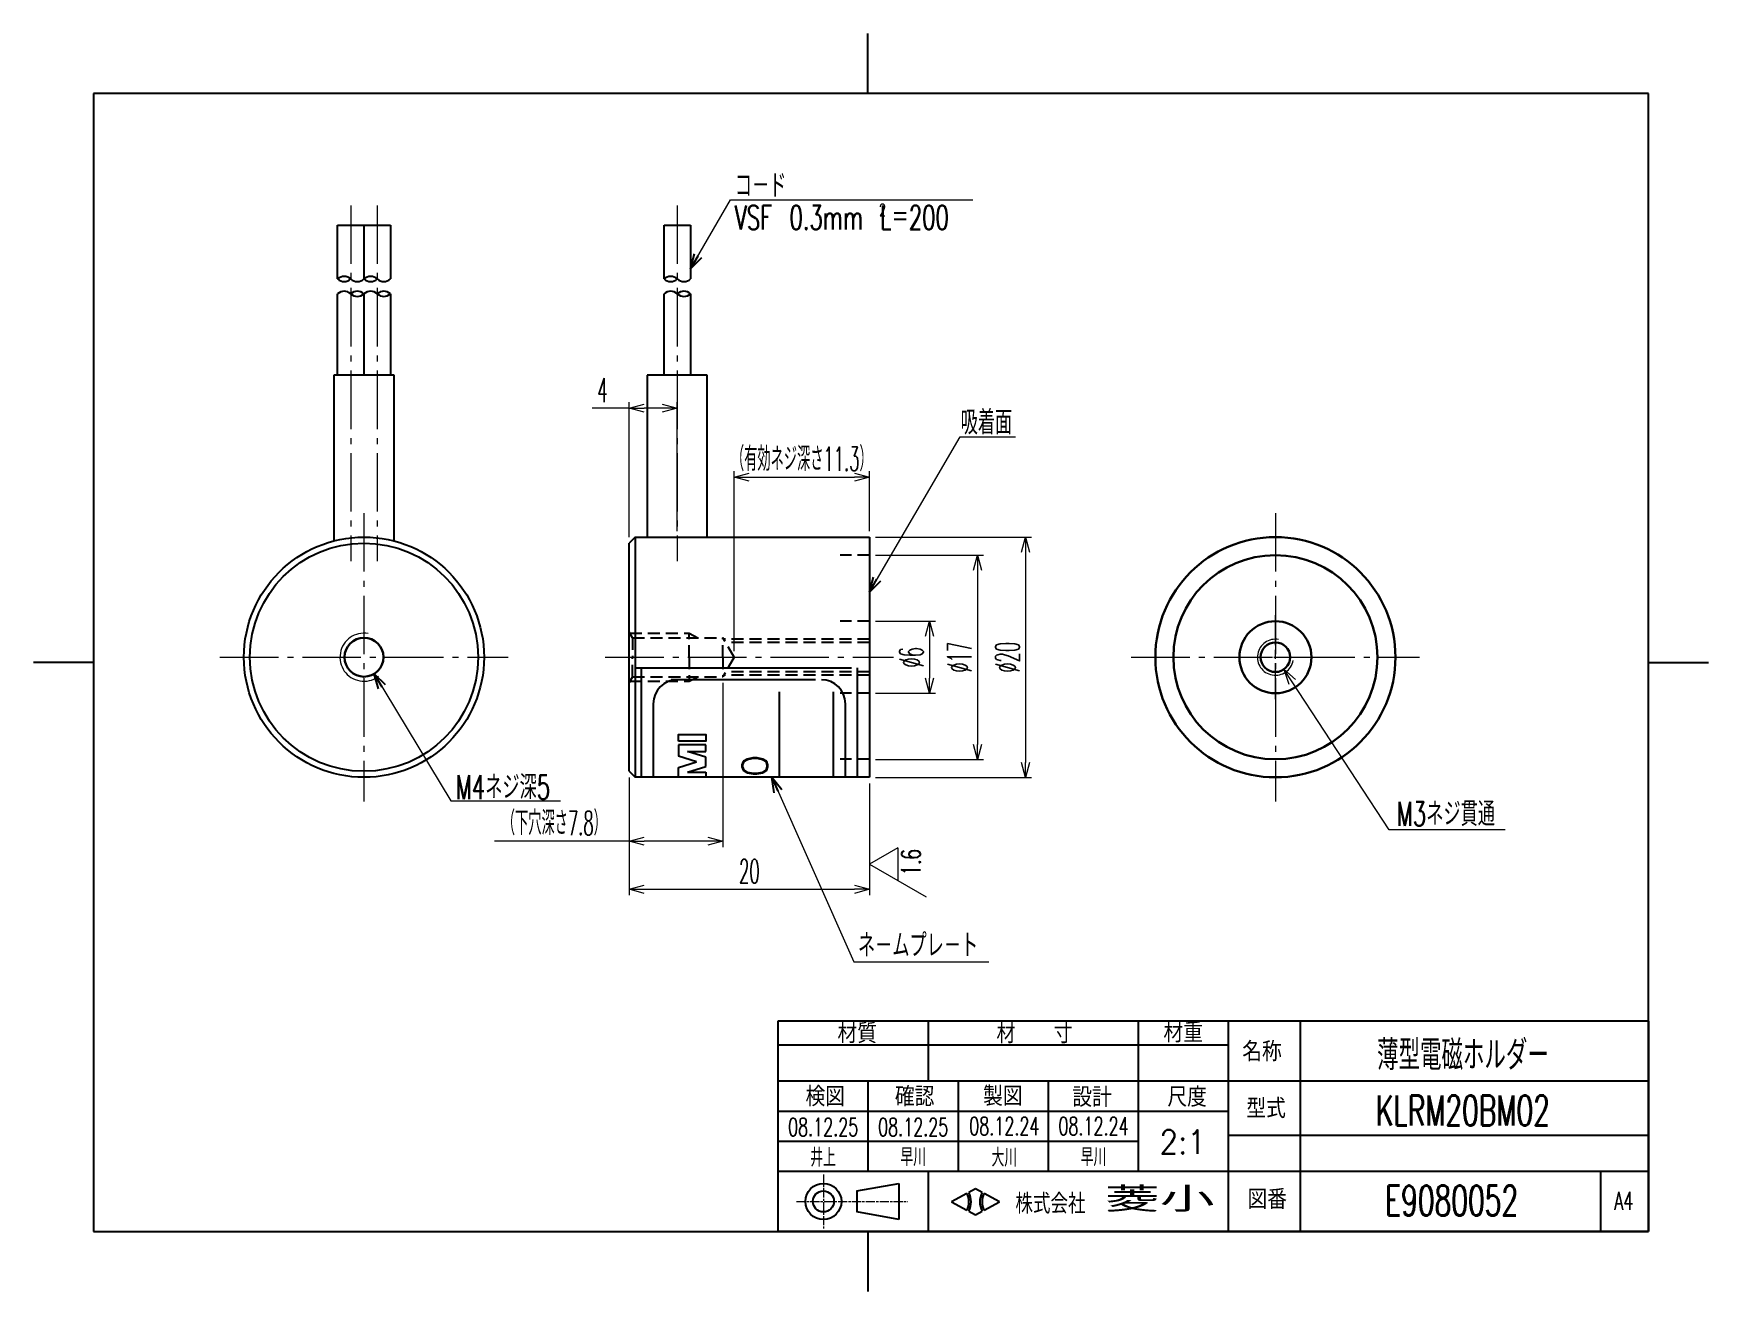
# Model space of a CAD drawing. Header units: millimetres. Extents: x -134 to 5, y -5 to 100.
import ezdxf
from ezdxf.enums import TextEntityAlignment as Align

# ---------------------------------------------------------------- set-up
doc = ezdxf.new("R2010")
doc.units = ezdxf.units.MM
doc.header["$LTSCALE"] = 0.5
for name, pattern in [('ACISOTGL', [3, 2, -1]), ('AM_ISO08W050x2', [9, 6, -0.75, 1.5, -0.75]), ('gen7', [13.75, 9.75, -1.5, 1, -1.5]), ('PHANTOM2', [31.75, 15.875, -3.175, 3.175, -3.175, 3.175, -3.175])]:
    doc.linetypes.add(name, pattern=pattern)
for name, color, linetype, lineweight in [('AM_0', 7, 'Continuous', 30), ('AM_4', 5, 'PHANTOM2', 15), ('AM_5', 3, 'Continuous', 15), ('AM_7', 4, 'gen7', 13)]:
    doc.layers.add(name, color=color, linetype=linetype, lineweight=lineweight)
for name, color, linetype in [('DIM', 3, 'Continuous'), ('RAHM2', 1, 'Continuous'), ('RAHM5', 7, 'Continuous')]:
    doc.layers.add(name, color=color, linetype=linetype)
doc.styles.add('ACJISGDT', font='romans.shx', dxfattribs={"width": 0.65, "bigfont": 'extfont.shx'})
doc.styles.add('ACJISTS', font='romans.shx', dxfattribs={"width": 0.65, "bigfont": 'bigfont.shx'})
doc.styles.add('KANJI', font='TXT', dxfattribs={"width": 0.7, "bigfont": 'extfont.shx'})
doc.styles.get("Standard").update_dxf_attribs({"font": 'romans.shx', "width": 0.5, "bigfont": 'bigfont.shx'})
doc.styles.add('STYLE2', font='romans.shx', dxfattribs={"width": 2, "bigfont": 'extfont.shx'})
doc.dimstyles.new('AM_JIS$0', dxfattribs={"dimtxt": 4, "dimasz": 2.5, "dimexe": 1, "dimexo": 1, "dimgap": 1, "dimtad": 3, "dimdsep": 46, "dimtxsty": 'STANDARD', "dimblk": 'OPEN30', "dimcen": 0, "dimclrd": 3, "dimclre": 3, "dimclrt": 2, "dimadec": 0, "dimazin": 2, "dimtp": 0.1, "dimtm": 0.1, "dimtfac": 0.71, "dimtmove": 0, "dimatfit": 3, "dimldrblk": 'OPEN30', "dimfxl": 1, "dimlwd": 15, "dimlwe": 15, "dimarcsym": 0})
doc.dimstyles.new('AM_JIS$7', dxfattribs={"dimtxt": 4, "dimasz": 2.5, "dimexe": 1, "dimexo": 1, "dimgap": 0, "dimtad": 3, "dimdsep": 46, "dimtxsty": 'ACJISTS', "dimblk": 'OPEN30', "dimcen": 0, "dimclrd": 3, "dimclre": 3, "dimclrt": 2, "dimadec": 0, "dimazin": 2, "dimtp": 0.1, "dimtm": 0.1, "dimtfac": 0.71, "dimtmove": 0, "dimatfit": 3, "dimldrblk": 'OPEN30', "dimfxl": 1, "dimlwd": 15, "dimlwe": 15, "dimarcsym": 0})

# ---------------------------------------------------------------- blocks, each defined once
blk = doc.blocks.new('HISHIKO_A4')
at = {"layer": 'RAHM2'}
for p, q in [((100, 260.5, 5), (100, 270.5, 5)), ((194.75, 260.5, 5), (5.25, 260.5, 5)), ((5.25, 260.5, 5), (5.25, 1.5, 5)), ((194.75, 1.5, 5), (194.75, 260.5, 5)), ((5.25, 131.5, 5), (-4.75, 131.5, 5)), ((194.75, 131.5, 5), (204.75, 131.5, 5)), ((5.25, 1.5, 5), (194.75, 1.5, 5)), ((100, 1.5, 5), (100, -8.5, 5))]:
    blk.add_line(p, q, dxfattribs=at)
blk = doc.blocks.new('A4枠')
at = {"layer": 'DIM', "lineweight": 0}
blk.add_blockref('HISHIKO_A4', (-194.75, -1.5, -5), dxfattribs=at)
blk = doc.blocks.new('A4表題')
at = {"layer": 'AM_7', "color": 1, "linetype": 'AM_ISO08W050x2', "lineweight": 13, "ltscale": 0.51}
for p, q in [((-137.43, 9.5), (-137.43, 0.5)), ((-141.93, 5), (-123.38, 5))]:
    blk.add_line(p, q, dxfattribs=at)
at = {"layer": 'RAHM2'}
for p, q in [((0, 35), (-145, 35)), ((-145, 35), (-145, 0)), ((-120, 35), (-120, 25)), ((-85, 35), (-85, 10)), ((-70, 35), (-70, 0)), ((-58, 35), (-58, 0)), ((-70, 31), (-145, 31)), ((0, 25), (-145, 25)), ((-130, 25), (-130, 10)), ((-115, 25), (-115, 10)), ((-100, 25), (-100, 10)), ((-70, 20), (-145, 20)), ((-85, 15), (-145, 15)), ((0, 16), (-70, 16)), ((0, 10), (-145, 10)), ((-120, 10), (-120, 0))]:
    blk.add_line(p, q, dxfattribs=at)
at = {"layer": 'RAHM2', "ltscale": 20}
for p, q in [((0, 35), (0, 0)), ((-8, 10), (-8, 0)), ((0, 0), (-145, 0))]:
    blk.add_line(p, q, dxfattribs=at)
at = {"layer": 'RAHM2', "ltscale": 5}
for p, q in [((-131.88, 6.75), (-124.88, 8)), ((-131.88, 6.75), (-131.88, 3.25)), ((-124.88, 8), (-124.88, 2)), ((-113.54, 6.32), (-116.09, 4.93)), ((-112.09, 7.11), (-113.22, 6.5)), ((-110.97, 6.5), (-112.09, 7.11)), ((-108.1, 4.93), (-110.65, 6.32)), ((-124.88, 2), (-131.88, 3.25)), ((-116.09, 4.93), (-113.54, 3.54)), ((-113.22, 3.36), (-112.09, 2.75)), ((-112.09, 2.75), (-110.97, 3.36)), ((-110.65, 3.54), (-108.1, 4.93))]:
    blk.add_line(p, q, dxfattribs=at)
for radius in [3, 1.75]:
    blk.add_circle((-137.43, 5), radius, dxfattribs=at)
for centre, radius, start, end in [((-116.09, 4.93), 2.91, 331.3895, 28.6105), ((-116.09, 4.93), 3.27, 331.3895, 28.6105), ((-108.1, 4.93), 3.27, 151.3895, 208.6105), ((-108.1, 4.93), 2.91, 151.3895, 208.6105)]:
    blk.add_arc(centre, radius, start, end, dxfattribs=at)
at = {"layer": 'RAHM2', "style": 'KANJI'}
for s, width, p in [('材質', 0.923077, (-135.08, 31.36)), ('材\u3000\u3000寸', 0.888889, (-108.59, 31.34)), ('材重', 0.923077, (-80.78, 31.49)), ('名称', 0.923077, (-67.66, 28.34)), ('検図', 0.923077, (-140.41, 20.85)), ('確認', 0.923077, (-125.52, 20.84)), ('製図', 0.923077, (-110.83, 20.91)), ('設計', 0.923077, (-95.97, 20.74)), ('尺度', 0.923077, (-80.13, 20.76)), ('型式', 0.923077, (-66.98, 18.86)), ('図番', 0.923077, (-66.79, 3.74))]:
    blk.add_text(s, height=3.24, dxfattribs=dict(at, width=width)).set_placement(p)
at = {"layer": 'RAHM2', "ltscale": 20, "width": 0.65}
blk.add_text('A4', height=3, dxfattribs=at).set_placement((-5.68, 3.59))
at = {"layer": 'RAHM2', "ltscale": 20}
for tag, height, width, p in [('GEN-TITLE-DES1', 5, 0.65, (-30.9, 29.65)), ('GEN-TITLE-MAT1', 3, 0.65, (-131.92, 27.71)), ('GEN-TITLE-MAT2', 3, 0.65, (-102.39, 27.71)), ('GEN-TITLE-MAT3', 3, 0.65, (-77.15, 27.59)), ('GEN-TITLE-DES2', 5, 0.65, (-30.9, 20.15)), ('GEN-TITLE-CHKD2', 3, 0.65, (-137.47, 17.39)), ('GEN-TITLE-CHKD1', 3, 0.65, (-122.47, 17.39)), ('GEN-TITLE-DAT', 3, 0.65, (-107.29, 17.55)), ('GEN-TITLE-QTYD', 3, 0.65, (-92.44, 17.55)), ('GEN-TITLE-SCA', 4, 0.9, (-77.58, 14.9)), ('GEN-TITLE-QTYM', 3, 0.65, (-92.44, 12.44)), ('GEN-TITLE-CHKM2', 3, 0.65, (-137.47, 12.44)), ('GEN-TITLE-CHKM1', 3, 0.65, (-122.47, 12.44)), ('GEN-TITLE-NAME', 3, 0.65, (-107.29, 12.44)), ('GEN-TITLE-NR', 5, 0.65, (-32.77, 5.14))]:
    blk.add_attdef(tag, text='', height=height, dxfattribs=dict(at, width=width)).set_placement(p, align=Align.MIDDLE)
at = {"layer": 'RAHM5', "ltscale": 0.15, "width": 0.8}
blk.add_text('株式会社', height=3.32, dxfattribs=at).set_placement((-105.45, 2.97))
at = {"layer": 'RAHM5', "ltscale": 0.15, "style": 'STYLE2', "width": 2}
blk.add_text('菱小', height=4.15, dxfattribs=at).set_placement((-90.54, 3.28))
blk = doc.blocks.new('_Open30')
at = {"color": 0, "linetype": 'ByBlock', "lineweight": -2}
for p, q in [((-1, 0.27), (0, 0)), ((0, 0), (-1, -0.27)), ((0, 0), (-1, 0))]:
    blk.add_line(p, q, dxfattribs=at)
blk = doc.blocks.new('*D20')
at = {"layer": 'AM_5', "color": 3, "lineweight": 15}
for p, q in [((-64.38, 50.81), (-59.38, 50.81)), ((-59.88, 49.56), (-59.88, 46.06)), ((-64.38, 44.81), (-59.38, 44.81))]:
    blk.add_line(p, q, dxfattribs=at)
at = {"layer": 'Defpoints', "color": 0}
for p in [(-64.88, 50.81), (-64.88, 44.81), (-59.88, 44.81)]:
    blk.add_point(p, dxfattribs=at)
at = {"layer": 'AM_5', "color": 3, "lineweight": 15, "xscale": 1.25, "yscale": 1.25, "zscale": 1.25}
for p, rotation in [((-59.88, 50.81), 90), ((-59.88, 44.81), 270)]:
    blk.add_blockref('_Open30', p, dxfattribs=dict(at, rotation=rotation))
at = {"layer": 'AM_5', "color": 2, "insert": (-61.38, 47.81), "char_height": 2, "attachment_point": 5, "rotation": 90}
blk.add_mtext('%%c6', dxfattribs=at)
blk = doc.blocks.new('*D21')
at = {"layer": 'AM_5', "color": 3, "lineweight": 15}
for p, q in [((-64.38, 56.31), (-55.38, 56.31)), ((-55.88, 55.06), (-55.88, 40.56)), ((-64.38, 39.31), (-55.38, 39.31))]:
    blk.add_line(p, q, dxfattribs=at)
at = {"layer": 'Defpoints', "color": 0}
for p in [(-64.88, 56.31), (-64.88, 39.31), (-55.88, 39.31)]:
    blk.add_point(p, dxfattribs=at)
at = {"layer": 'AM_5', "color": 3, "lineweight": 15, "xscale": 1.25, "yscale": 1.25, "zscale": 1.25}
for p, rotation in [((-55.88, 56.31), 90), ((-55.88, 39.31), 270)]:
    blk.add_blockref('_Open30', p, dxfattribs=dict(at, rotation=rotation))
at = {"layer": 'AM_5', "color": 2, "insert": (-57.38, 47.81), "char_height": 2, "attachment_point": 5, "rotation": 90}
blk.add_mtext('%%c17', dxfattribs=at)
blk = doc.blocks.new('*D22')
at = {"layer": 'AM_5', "color": 3, "lineweight": 15}
for p, q in [((-64.38, 57.81), (-51.38, 57.81)), ((-51.88, 56.56), (-51.88, 39.06)), ((-64.38, 37.81), (-51.38, 37.81))]:
    blk.add_line(p, q, dxfattribs=at)
at = {"layer": 'Defpoints', "color": 0}
for p in [(-64.88, 57.81), (-64.88, 37.81), (-51.88, 37.81)]:
    blk.add_point(p, dxfattribs=at)
at = {"layer": 'AM_5', "color": 3, "lineweight": 15, "xscale": 1.25, "yscale": 1.25, "zscale": 1.25}
for p, rotation in [((-51.88, 57.81), 90), ((-51.88, 37.81), 270)]:
    blk.add_blockref('_Open30', p, dxfattribs=dict(at, rotation=rotation))
at = {"layer": 'AM_5', "color": 2, "insert": (-53.38, 47.81), "char_height": 2, "attachment_point": 5, "rotation": 90}
blk.add_mtext('%%c20', dxfattribs=at)
blk = doc.blocks.new('*D23')
at = {"layer": 'AM_5', "color": 3, "lineweight": 15}
for p, q in [((-84.88, 37.81), (-84.88, 27.99)), ((-64.88, 37.31), (-64.88, 27.99)), ((-83.63, 28.49), (-66.13, 28.49))]:
    blk.add_line(p, q, dxfattribs=at)
at = {"layer": 'Defpoints', "color": 0}
for p in [(-84.88, 38.31), (-64.88, 37.81), (-64.88, 28.49)]:
    blk.add_point(p, dxfattribs=at)
at = {"layer": 'AM_5', "color": 3, "lineweight": 15, "xscale": 1.25, "yscale": 1.25, "zscale": 1.25, "rotation": 180}
blk.add_blockref('_Open30', (-84.88, 28.49), dxfattribs=at)
at = {"layer": 'AM_5', "color": 3, "lineweight": 15, "xscale": 1.25, "yscale": 1.25, "zscale": 1.25}
blk.add_blockref('_Open30', (-64.88, 28.49), dxfattribs=at)
at = {"layer": 'AM_5', "color": 2, "insert": (-74.88, 29.99), "char_height": 2, "attachment_point": 5}
blk.add_mtext('20', dxfattribs=at)
blk = doc.blocks.new('*S28')
at = {"layer": 'AM_5', "color": 2}
for p, q in [((-62.52, 31.95), (-64.88, 30.58)), ((-62.52, 31.95), (-62.52, 29.22)), ((-64.88, 30.58), (-60.16, 27.86))]:
    blk.add_line(p, q, dxfattribs=at)
at = {"layer": 'AM_5', "color": 2, "insert": (-62.2, 29.64), "char_height": 1.575, "attachment_point": 1, "rotation": 90, "style": 'ACJISTS'}
blk.add_mtext('1.6', dxfattribs=at)
blk = doc.blocks.new('*D24')
at = {"layer": 'AM_5', "color": 3, "lineweight": 15}
for p, q in [((-84.88, 68.55), (-87.97, 68.55)), ((-84.88, 57.81), (-84.88, 69.05)), ((-82.13, 68.55), (-83.63, 68.55)), ((-80.88, 58.31), (-80.88, 69.05))]:
    blk.add_line(p, q, dxfattribs=at)
at = {"layer": 'Defpoints', "color": 0}
for p in [(-80.88, 68.55), (-84.88, 57.31), (-80.88, 57.81)]:
    blk.add_point(p, dxfattribs=at)
at = {"layer": 'AM_5', "color": 3, "lineweight": 15, "xscale": 1.25, "yscale": 1.25, "zscale": 1.25, "rotation": 180}
blk.add_blockref('_Open30', (-84.88, 68.55), dxfattribs=at)
at = {"layer": 'AM_5', "color": 3, "lineweight": 15, "xscale": 1.25, "yscale": 1.25, "zscale": 1.25}
blk.add_blockref('_Open30', (-80.88, 68.55), dxfattribs=at)
at = {"layer": 'AM_5', "color": 2, "insert": (-87.11, 70.05), "char_height": 2, "attachment_point": 5}
blk.add_mtext('4', dxfattribs=at)
blk = doc.blocks.new('*S29')
at = {"layer": 'AM_5', "color": 3}
for p, q in [((-29.67, 45.77), (-30.36, 46.81)), ((-29.39, 45.95), (-30.36, 46.81)), ((-30.36, 46.81), (-29.95, 45.58)), ((-21.6, 33.45), (-29.67, 45.77)), ((-13.51, 33.45), (-21.6, 33.45)), ((-11.94, 33.45), (-13.51, 33.45))]:
    blk.add_line(p, q, dxfattribs=at)
blk = doc.blocks.new('*D25')
at = {"layer": 'AM_5', "color": 3, "lineweight": 15}
for p, q in [((-77.08, 45.69), (-77.08, 31.99)), ((-84.88, 37.81), (-84.88, 31.99)), ((-84.88, 32.49), (-96.1, 32.49)), ((-78.33, 32.49), (-83.63, 32.49))]:
    blk.add_line(p, q, dxfattribs=at)
at = {"layer": 'Defpoints', "color": 0}
for p in [(-77.08, 46.19), (-84.88, 38.31), (-84.88, 32.49)]:
    blk.add_point(p, dxfattribs=at)
at = {"layer": 'AM_5', "color": 3, "lineweight": 15, "xscale": 1.25, "yscale": 1.25, "zscale": 1.25, "rotation": 180}
blk.add_blockref('_Open30', (-84.88, 32.49), dxfattribs=at)
at = {"layer": 'AM_5', "color": 3, "lineweight": 15, "xscale": 1.25, "yscale": 1.25, "zscale": 1.25}
blk.add_blockref('_Open30', (-77.08, 32.49), dxfattribs=at)
at = {"layer": 'AM_5', "color": 2, "insert": (-91.12, 33.99), "char_height": 2, "attachment_point": 5}
blk.add_mtext('（下穴深さ7.8）', dxfattribs=at)
blk = doc.blocks.new('*D26')
at = {"layer": 'AM_5', "color": 3, "lineweight": 15}
for p, q in [((-76.15, 48.31), (-76.15, 63.31)), ((-74.9, 62.81), (-66.13, 62.81)), ((-64.88, 58.31), (-64.88, 63.31))]:
    blk.add_line(p, q, dxfattribs=at)
at = {"layer": 'Defpoints', "color": 0}
for p in [(-64.88, 62.81), (-64.88, 57.81), (-76.15, 47.81)]:
    blk.add_point(p, dxfattribs=at)
at = {"layer": 'AM_5', "color": 3, "lineweight": 15, "xscale": 1.25, "yscale": 1.25, "zscale": 1.25, "rotation": 180}
blk.add_blockref('_Open30', (-76.15, 62.81), dxfattribs=at)
at = {"layer": 'AM_5', "color": 3, "lineweight": 15, "xscale": 1.25, "yscale": 1.25, "zscale": 1.25}
blk.add_blockref('_Open30', (-64.88, 62.81), dxfattribs=at)
at = {"layer": 'AM_5', "color": 2, "insert": (-70.51, 64.31), "char_height": 2, "attachment_point": 5}
blk.add_mtext('（有効ネジ深さ11.3）', dxfattribs=at)

msp = doc.modelspace()

# ---------------------------------------------------------------- linework, layer by layer
for p, q in [((-109.176, 83.789), (-106.976, 83.789)), ((-109.176, 79.31), (-109.176, 83.789)), ((-106.976, 83.789), (-104.776, 83.789)), ((-106.976, 83.789), (-106.976, 79.31)), ((-104.776, 83.789), (-104.776, 79.31)), ((-81.981, 83.789), (-79.781, 83.789)), ((-81.981, 79.31), (-81.981, 83.789)), ((-79.781, 83.789), (-79.781, 79.31)), ((-109.176, 71.314), (-109.176, 78.074)), ((-106.976, 78.074), (-106.976, 71.314)), ((-104.776, 78.074), (-104.776, 71.314)), ((-81.981, 71.314), (-81.981, 78.074)), ((-79.781, 78.074), (-79.781, 71.314)), ((-109.476, 71.314), (-109.476, 57.497)), ((-104.476, 71.314), (-109.476, 71.314)), ((-109.176, 71.314), (-109.176, 71.314)), ((-104.476, 57.497), (-104.476, 71.314)), ((-78.381, 71.314), (-83.381, 71.314)), ((-83.381, 71.314), (-83.381, 57.814)), ((-81.981, 71.314), (-81.981, 71.314)), ((-78.381, 57.814), (-78.381, 71.314)), ((-84.381, 57.814), (-84.881, 57.314)), ((-84.881, 38.314), (-84.881, 57.314)), ((-84.381, 57.814), (-64.881, 57.814)), ((-84.381, 57.814), (-84.381, 37.814)), ((-64.881, 57.814), (-64.881, 37.814)), ((-84.381, 46.943), (-66.381, 46.943)), ((-83.881, 46.943), (-83.881, 37.814)), ((-65.881, 37.814), (-65.881, 46.943)), ((-69.381, 45.943), (-81.381, 45.943)), ((-72.381, 37.814), (-72.381, 44.943)), ((-67.881, 37.814), (-67.881, 44.943)), ((-82.881, 43.943), (-82.881, 37.814)), ((-66.881, 37.814), (-66.881, 43.943)), ((-78.514, 40.529), (-80.794, 40.529)), ((-80.794, 40.529), (-80.794, 39.579)), ((-78.514, 39.959), (-78.514, 40.529)), ((-79.274, 39.104), (-80.794, 39.579)), ((-80.794, 38.629), (-79.274, 39.104)), ((-78.514, 39.484), (-80.034, 39.959)), ((-80.034, 39.959), (-78.514, 39.959)), ((-78.514, 38.724), (-78.514, 39.484)), ((-84.881, 38.314), (-84.381, 37.814)), ((-64.881, 37.814), (-84.381, 37.814)), ((-80.794, 37.814), (-80.794, 38.629)), ((-80.034, 38.249), (-78.514, 38.724)), ((-80.034, 38.249), (-78.514, 38.249)), ((-78.514, 38.249), (-78.514, 37.814))]:
    msp.add_line(p, q)
at = {"color": 6, "linetype": 'ACISOTGL'}
for p, q in [((-64.881, 56.314), (-67.321, 56.314)), ((-64.881, 50.814), (-67.321, 50.814)), ((-84.605, 49.435), (-84.881, 49.914)), ((-84.824, 49.814), (-79.881, 49.814)), ((-84.605, 49.435), (-84.605, 47.814)), ((-84.605, 49.435), (-77.081, 49.435)), ((-79.881, 47.814), (-79.881, 49.814)), ((-79.881, 49.814), (-79.181, 49.435)), ((-77.081, 47.814), (-77.081, 49.435)), ((-76.145, 47.814), (-77.081, 49.435)), ((-64.881, 49.314), (-77.011, 49.314)), ((-64.881, 49.044), (-76.855, 49.044)), ((-84.605, 46.193), (-84.605, 47.814)), ((-79.881, 47.814), (-79.881, 45.814)), ((-77.081, 47.814), (-77.081, 46.193)), ((-76.145, 47.814), (-77.081, 46.193)), ((-84.605, 46.193), (-84.881, 45.714)), ((-84.605, 46.193), (-77.081, 46.193)), ((-79.881, 45.814), (-79.181, 46.193)), ((-64.881, 46.314), (-77.011, 46.314)), ((-64.881, 46.585), (-76.855, 46.585)), ((-84.824, 45.814), (-79.881, 45.814)), ((-64.881, 44.814), (-67.321, 44.814)), ((-64.881, 39.314), (-67.321, 39.314))]:
    msp.add_line(p, q, dxfattribs=at)
msp.add_lwpolyline([(-80.794, 40.814), (-80.794, 41.384), (-78.514, 41.384), (-78.514, 40.814)], close=True)
for radius in [10, 9.5]:
    msp.add_circle((-106.976, 47.814), radius)
for centre, radius, start, end in [((-108.626, 78.725), 0.803, 46.74299, 133.25701), ((-106.426, 78.725), 0.803, 46.74299, 133.25701), ((-81.431, 78.725), 0.803, 46.74299, 133.25701), ((-108.626, 79.894), 0.803, 226.74299, 313.25701), ((-108.626, 77.489), 0.803, 46.74299, 133.25701), ((-107.526, 79.894), 0.803, 226.74299, 313.25701), ((-107.526, 77.489), 0.803, 46.74299, 133.25701), ((-106.426, 79.894), 0.803, 226.74299, 313.25701), ((-106.426, 77.489), 0.803, 46.74299, 133.25701), ((-105.326, 79.894), 0.803, 226.74299, 313.25701), ((-105.326, 77.489), 0.803, 46.74299, 133.25701), ((-81.431, 79.894), 0.803, 226.74299, 313.25701), ((-81.431, 77.489), 0.803, 46.74299, 133.25701), ((-80.331, 79.894), 0.803, 226.74299, 313.25701), ((-80.331, 77.489), 0.803, 46.74299, 133.25701), ((-107.526, 78.658), 0.803, 226.74299, 313.25701), ((-105.326, 78.658), 0.803, 226.74299, 313.25701), ((-80.331, 78.658), 0.803, 226.74299, 313.25701), ((-80.881, 43.943), 2, 90, 180), ((-68.881, 43.943), 2, 0, 90)]:
    msp.add_arc(centre, radius, start, end)
at = {"layer": 'AM_0'}
for centre, radius in [((-31.069, 47.814), 10), ((-31.069, 47.814), 8.5), ((-31.069, 47.814), 3), ((-106.976, 47.814), 1.621), ((-31.069, 47.814), 1.229)]:
    msp.add_circle(centre, radius, dxfattribs=at)
at = {"layer": 'AM_4', "color": 3, "lineweight": 15}
for centre, radius in [((-106.976, 47.814), 2), ((-31.069, 47.814), 1.5)]:
    msp.add_arc(centre, radius, 80, 350, dxfattribs=at)
at = {"layer": 'AM_7', "color": 4, "lineweight": 13}
for p, q in [((-108.076, 85.438), (-108.076, 55.814)), ((-105.876, 85.438), (-105.876, 55.814)), ((-80.881, 85.438), (-80.881, 55.814)), ((-106.976, 59.814), (-106.976, 35.814)), ((-31.069, 59.814), (-31.069, 35.814)), ((-118.976, 47.814), (-94.976, 47.814)), ((-86.881, 47.814), (-62.881, 47.814)), ((-43.069, 47.814), (-19.069, 47.814))]:
    msp.add_line(p, q, dxfattribs=at)
at = {"layer": 'AM_7', "color": 4, "linetype": 'AM_ISO08W050x2', "lineweight": 13}
for p, q in [((-31.069, 44.314), (-31.069, 51.314)), ((-34.569, 47.814), (-27.569, 47.814))]:
    msp.add_line(p, q, dxfattribs=at)

# ---------------------------------------------------------------- block references
at = {"layer": 'AM_0', "lineweight": 0, "xscale": 0.5, "yscale": 0.5, "zscale": 0.5, "rotation": 90}
msp.add_blockref('A4枠', (0, 94.75), dxfattribs=at)
at = {"layer": 'AM_0', "lineweight": 0, "xscale": 0.5, "yscale": 0.5, "zscale": 0.5}
msp.add_blockref('A4表題', (0, 0), dxfattribs=at).add_auto_attribs({'GEN-TITLE-DES1': '薄型電磁ホルダー', 'GEN-TITLE-DES2': 'KLRM20BM02', 'GEN-TITLE-NR': 'E9080052', 'GEN-TITLE-QTYD': '08.12.24', 'GEN-TITLE-QTYM': '早川', 'GEN-TITLE-DAT': '08.12.24', 'GEN-TITLE-NAME': '大川', 'GEN-TITLE-CHKD1': '08.12.25', 'GEN-TITLE-CHKM1': '早川', 'GEN-TITLE-CHKD2': '08.12.25', 'GEN-TITLE-CHKM2': '井上', 'GEN-TITLE-SCA': '2:1'})
at = {"layer": 'AM_5'}
for name in ['*S29', '*S28']:
    msp.add_blockref(name, (0, 0), dxfattribs=at)

# ---------------------------------------------------------------- texts
at = {"color": 2, "style": 'ACJISGDT', "width": 0.65}
for s, height, p in [('コ－ド', 2, (-76.089, 86.085)), ('VSF\u30000.3mm\u3000L＝200', 2, (-76.089, 83.429)), ('2', 1, (-64.074, 84.568)), ('吸着面', 2, (-57.28, 66.361)), ('M4ネジ深5', 2, (-99.326, 35.993)), ('M3ネジ貫通', 2, (-20.953, 33.768)), ('ネ－ムプレ－ト', 2, (-65.835, 22.824))]:
    msp.add_text(s, height=height, dxfattribs=at).set_placement(p)
msp.add_text('0', height=2.1, rotation=90).set_placement((-73.367, 37.868))

# ---------------------------------------------------------------- dimensions: what is measured, and where the dimension line sits
at = {"layer": 'AM_5'}
dim = msp.add_linear_dim(base=(-80.881, 68.549), p1=(-84.881, 57.314), p2=(-80.881, 57.814), dimstyle='AM_JIS$0', override={"dimscale": 0.5}, dxfattribs=at)
dim.commit()
dim.dimension.update_dxf_attribs({"geometry": '*D24', "text_midpoint": (-87.111, 68.549), "dimtype": 160})
dim = msp.add_linear_dim(base=(-64.881, 62.814), p1=(-76.145, 47.814), p2=(-64.881, 57.814), angle=0, text='（有効ネジ深さ11.3）', dimstyle='AM_JIS$0', override={"dimscale": 0.5}, dxfattribs=at)
dim.commit()
dim.dimension.update_dxf_attribs({"geometry": '*D26', "text_midpoint": (-70.513, 62.814), "dimtype": 160})
for base, p1, p2, angle, text, picture, middle in [((-51.881, 37.814), (-64.881, 57.814), (-64.881, 37.814), 90, '%%c<>', '*D22', (-53.381, 47.814)), ((-55.881, 39.314), (-64.881, 56.314), (-64.881, 39.314), 90, '%%c<>', '*D21', (-57.381, 47.814)), ((-59.881, 44.814), (-64.881, 50.814), (-64.881, 44.814), 90, '%%c<>', '*D20', (-61.381, 47.814)), ((-84.881, 32.493), (-77.081, 46.193), (-84.881, 38.314), 0, '（下穴深さ<>）', '*D25', (-91.117, 33.993))]:
    dim = msp.add_linear_dim(base=base, p1=p1, p2=p2, angle=angle, text=text, dimstyle='AM_JIS$0', override={"dimscale": 0.5}, dxfattribs=at)
    dim.commit()
    dim.dimension.update_dxf_attribs({"geometry": picture, "text_midpoint": middle})
dim = msp.add_linear_dim(base=(-64.881, 28.493), p1=(-84.881, 38.314), p2=(-64.881, 37.814), dimstyle='AM_JIS$0', override={"dimscale": 0.5}, dxfattribs=at)
dim.commit()
dim.dimension.update_dxf_attribs({"geometry": '*D23', "text_midpoint": (-74.881, 29.993)})

# ---------------------------------------------------------------- leaders
for points in [[(-79.78, 80.15), (-76.459, 85.902), (-56.27, 85.902)], [(-64.881, 53.225), (-57.319, 66.168), (-52.705, 66.168)], [(-106.137, 46.427), (-99.746, 35.865), (-90.6, 35.865)], [(-73.006, 37.814), (-66.173, 22.453), (-54.93, 22.453)]]:
    msp.add_leader(points, dimstyle='AM_JIS$7', override={"dimscale": 0.5, "dimgap": 0, "dimtad": 0})

doc.saveas('drawing.dxf')
